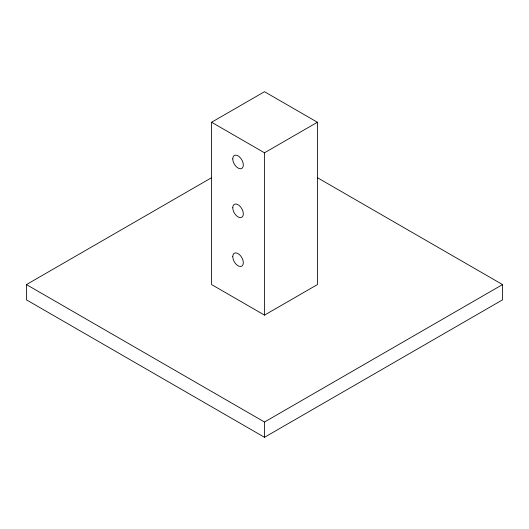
<?xml version="1.0" encoding="UTF-8"?>
<svg xmlns="http://www.w3.org/2000/svg" width="529" height="529" viewBox="0 0 529 529"><rect width="100%" height="100%" fill="white"/><g stroke="black" fill="none" stroke-linecap="round" stroke-linejoin="round"><path stroke-width="0.79" d="M211.6 122.252L264.5 91.709L317.4 122.252L317.4 284.582L264.5 315.125L211.6 284.582L211.6 122.252L264.5 152.795L317.4 122.252M317.4 177.684L502.55 284.582L502.55 299.85L264.5 437.291L26.45 299.85L26.45 284.582L211.6 177.684M26.45 284.582L264.5 422.016L502.55 284.582M264.5 152.795L264.5 315.125M264.5 422.016L264.5 437.291M232.76 256.638A7.479 4.318 60 0 0 240.695 266.51A7.479 4.318 60 0 0 240.695 255.93A7.479 4.318 60 0 0 232.76 256.638M232.76 207.771A7.479 4.318 60 0 0 240.695 217.637A7.479 4.318 60 0 0 240.695 207.057A7.479 4.318 60 0 0 232.76 207.771M232.76 158.905A7.479 4.318 60 0 0 240.695 168.771A7.479 4.318 60 0 0 240.695 158.191A7.479 4.318 60 0 0 232.76 158.905"/></g></svg>
